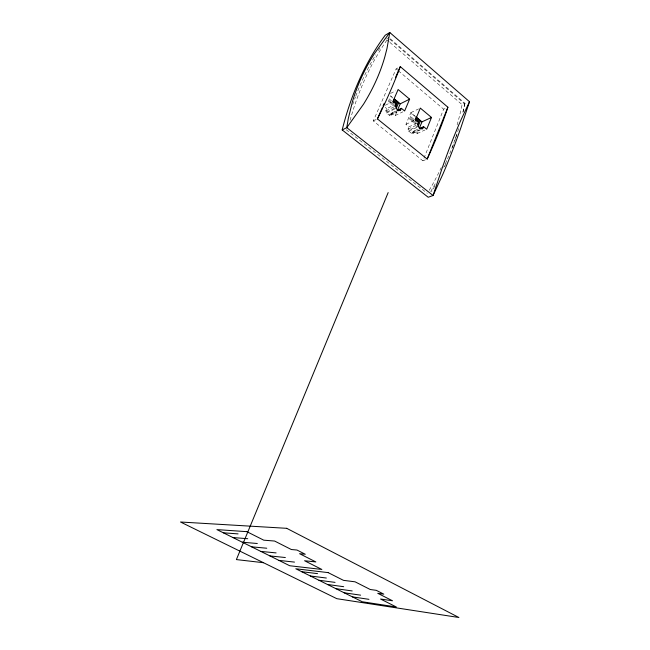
<?xml version="1.0" encoding="UTF-8"?>
<svg xmlns="http://www.w3.org/2000/svg" width="650" height="650" viewBox="0 0 650 650"><rect width="100%" height="100%" fill="white"/><g stroke="black" fill="none" stroke-linecap="round" stroke-linejoin="round"><path stroke-width="0.49" stroke-dasharray="3.25 2.44" d="M390.358 38.813L464.977 103.334L462.101 104.658L460.761 110.809A459.867 337.521 45.1 0 1 457.031 125.231M464.977 103.334L463.637 109.501A461.996 338.374 45.2 0 1 462.995 112.239M397.784 67.982L396.126 68.884L373.279 120.949L422.906 160.818L443.633 109.192L446.192 108.006M418.722 125.718L409.24 130.065L408.793 131.129L411.621 133.437L412.059 132.373L413.124 133.234L414.066 130.959L417.186 133.51L418.657 129.919M415.529 124.312L416.219 122.655M412.929 122.168L415.35 116.35L410.857 112.629L405.949 124.321L408.98 126.799L416.739 123.216M413.798 122.883L414.489 121.225M414.659 123.597L415.35 121.94M410.312 120.022L412.75 114.197M411.182 120.737L413.619 114.912M409.24 130.065L408.029 129.082L408.98 126.799M412.059 121.452L414.481 115.635M409.443 119.299L411.881 113.474M394.688 108.152L387.034 111.938L386.571 113.011L389.48 115.383L389.943 114.311L391.032 115.204L392.015 112.921L395.224 115.537L397.15 111.036M391.779 104.756L392.502 103.09M392.673 105.495L393.388 103.821M387.034 111.938L385.791 110.931L386.791 108.639L394.436 104.821M389.992 103.285L392.527 97.443L389.846 95.225M390.886 104.024L391.609 102.351M388.196 101.806L390.739 95.964M389.09 102.546L391.633 96.704M430.682 191.523L433.428 186.948A461.996 338.374 45.2 0 0 436.158 182.122M429.154 190.312L430.527 188.037A459.867 337.521 45.1 0 0 441.22 167.611M386.766 38.716L388.83 37.497L385.442 42.274A315.014 210.234 76.6 0 0 349.928 120.827M390.488 93.478L395.574 90.846M385.369 105.227L391.3 102.237M385.791 110.931L394.29 106.706M386.571 113.011L395.078 108.81M373.279 120.949L376.594 119.324M392.015 112.921L396.281 110.825M389.943 114.311L396.76 110.971M389.48 115.383L397.15 111.638M391.032 115.204L397.004 112.296M395.224 115.537L402.911 111.816M410.857 112.629L418.592 108.924M405.949 124.321L414.554 120.299M408.029 129.082L417.511 124.719M462.889 112.206A464.295 340.819 45 0 0 464.685 103.919L467.09 102.814M408.793 131.129L418.283 126.799M414.066 130.959L418.389 128.993M412.059 132.373L418.113 129.626M411.621 133.437L419.396 129.919M413.124 133.234L420.046 130.114M417.186 133.51L424.978 130.008M422.906 160.818L425.474 159.762M346.174 129.691L427.326 193.351M385.231 107.364L386.791 108.639M396.126 68.884L397.662 70.184M398.426 70.834L443.633 109.192M386.848 39.788L389.155 41.771M389.919 42.437L462.101 104.658M389.781 39.203L464.685 103.919M458.632 128.537A464.295 340.819 45 0 1 456.17 136.573M455.886 137.459A464.295 340.819 45 0 1 454.707 141.001M453.489 144.519A464.295 340.819 45 0 1 451.563 149.768M445.957 163.548A464.295 340.819 45 0 1 444.048 167.789M434.817 186.022A464.295 340.819 45 0 1 431.584 191.677M456.674 134.631A461.996 338.374 45.2 0 1 447.159 159.737M446.794 160.582A461.996 338.374 45.2 0 1 443.731 167.31M352.69 104.561A313.974 210.153 76.6 0 1 355.42 97.013M355.769 96.086A313.974 210.153 76.6 0 1 375.668 54.836M378.324 50.538A313.974 210.153 76.6 0 1 379.941 48.011"/><path stroke-width="0.97" d="M469.495 101.709L460.939 127.538A344.849 87.531 -80.3 0 1 442.764 174.444L433.062 195.496L428.212 197.259L342.184 129.951A316.834 212.144 76.6 0 1 385.198 35.238L389.789 32.5L469.495 101.709L460.606 120.729A205.871 36.92 -75.6 0 0 442.227 167.919L433.062 195.496L346.767 127.66L348.238 118.861L352.414 101.709A282.588 224.591 6.2 0 1 374.116 54.072L389.789 32.5L387.002 48.409L384.963 56.396A248.137 178.986 -18.2 0 1 363.504 104.228L346.767 127.66L342.184 129.951M395.46 77.634L400.27 66.625L447.899 107.218L447.208 109.338A283.53 93.763 -54.9 0 1 428.301 156.65L427.18 159.063L377.423 118.909L382.233 107.908M400.27 66.625L399.482 68.746A291.094 82.461 -54.8 0 1 378.633 116.472L377.423 118.909M427.18 159.063L447.899 107.218M423.581 126.644L422.638 128.944L421.566 128.066L421.127 129.139L418.283 126.799L418.722 125.718L417.511 124.719L418.462 122.419L415.415 119.901L420.314 108.095L431.503 117.455L426.709 129.228L423.581 126.644L419.258 128.602M418.129 126.449L420.517 120.632M419.396 128.123L421.98 121.843L431.503 117.455M416.91 120.989L417.942 118.495M388.164 192.587L236.389 559.585L263.494 562.713M417.771 121.704L418.803 119.21M417.601 124.906L419.664 119.925M415.179 119.559L416.211 117.065L421.98 121.843M415.699 121.103L417.073 117.78M401.399 108.322L400.416 110.63L399.311 109.72L398.848 110.801L395.923 108.396L396.386 107.315L395.135 106.283L396.134 103.968L392.998 101.376L398.117 89.529L409.63 99.157L404.625 110.987L401.399 108.322L397.134 110.411M397.54 110.134L400.229 103.829L409.63 99.157M394.81 106.129L396.963 101.124M395.704 106.86L397.849 101.855M396.232 108.428L398.734 102.586M392.86 102.253L394.306 98.914L400.229 103.829M393.754 102.993L395.192 99.653M394.997 102.887L396.077 100.384M383.029 106.072L384.231 103.317M397.605 110.557L399.311 109.72M419.843 128.846L421.566 128.066M223.364 532.813L238.071 533.886M232.879 537.534L247.739 538.72M242.296 542.206L257.303 543.506M251.607 546.829L266.752 548.226M260.812 551.403L276.104 552.906M269.929 555.929L285.35 557.529M278.939 560.398L294.491 562.104M301.689 571.691L317.549 573.633M310.367 575.997L326.349 578.029M318.955 580.263L335.051 582.384M327.454 584.48L343.663 586.69M335.863 588.656L352.178 590.947M344.191 592.792L360.612 595.164M352.43 596.879L368.948 599.332M286.715 528.32L180.505 522.007L336.822 598.683L458.892 617.5L286.715 528.32M246.862 531.659L216.905 529.604L289.697 565.736L321.856 569.457L304.574 560.747L315.835 561.933L299.585 553.702L305.281 554.247L296.993 550.038L291.346 549.526L274.609 541.044L263.754 540.174L246.862 531.659M328.136 572.617L295.799 568.766L362.261 601.762L396.313 606.978L380.575 599.04L392.511 600.779L377.756 593.304L383.801 594.149L376.285 590.33L370.273 589.517L355.087 581.823L343.468 580.344L328.136 572.617"/></g></svg>
